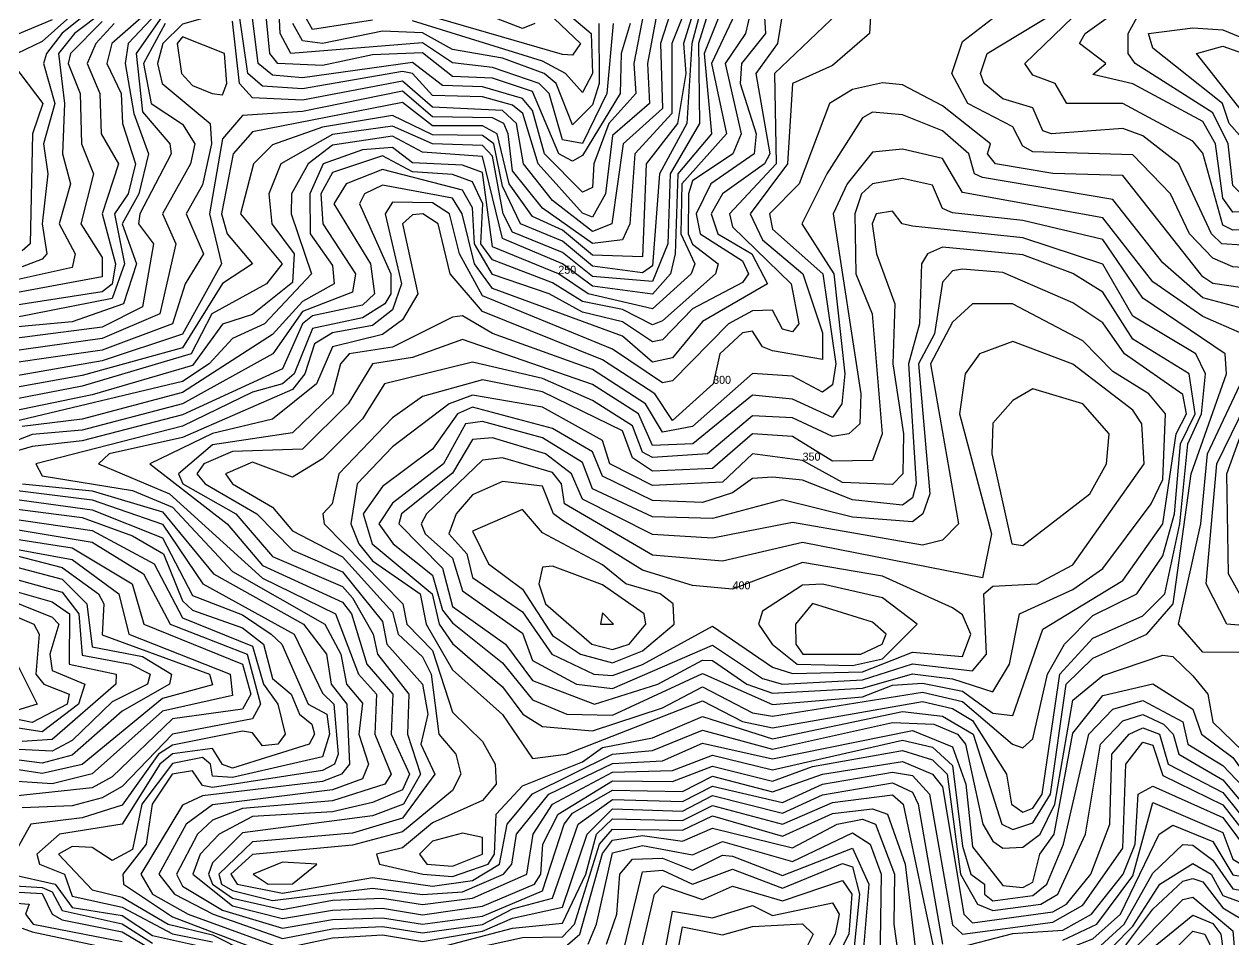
# Model space of a CAD drawing. Header units: metres. Extents: x 310028 to 360472, y 4137098 to 4159193.
# Drawn here: x 314830 to 316644, y 4149704 to 4151077 of the extents above; entities that cross this region are included whole.
import ezdxf

# ---------------------------------------------------------------- set-up
doc = ezdxf.new("R2010")
doc.units = ezdxf.units.M
for name, color, linetype in [('CONTOUR', 254, 'Continuous'), ('CONTOUR_INDEX', 33, 'Continuous'), ('CONTOUR_LABELS', 7, 'Continuous')]:
    doc.layers.add(name, color=color, linetype=linetype)

msp = doc.modelspace()

# ---------------------------------------------------------------- linework, layer by layer
at = {"layer": 'CONTOUR'}
for points, elevation in [([(314992.5, 4151147.5), (314887.5, 4151063.3), (314863.7, 4151032.5), (314859.2, 4151017.5), (314876.3, 4150957.5), (314859.1, 4150897.5), (314866, 4150852.5), (314857.2, 4150777.5), (314864.2, 4150732.5), (314857.5, 4150724.5), (314827.5, 4150713)], 110), ([(315738.9, 4151077.5), (315725.5, 4151032.5), (315723.8, 4150972.5), (315667.5, 4150879.6), (315652.5, 4150871.2), (315631.9, 4150882.5), (315592.5, 4150975.5), (315532.5, 4150995.7), (315472.5, 4150998), (315427.5, 4151033.9), (315352.5, 4151030.9), (315277.5, 4151014.7), (315210.7, 4151017.5), (315198.8, 4151032.5), (315187.5, 4151145.7)], 160), ([(316807.5, 4150801.7), (316642.5, 4150794.9), (316627.5, 4150815.6), (316616.4, 4150897.5), (316597.5, 4150930.9), (316492.5, 4150987), (316432.5, 4151001.3), (316452.1, 4151017.5), (316412.8, 4151047.5), (316421, 4151062.5), (316552.5, 4151157)], 270), ([(315937.5, 4151135.8), (315942, 4151062.5), (315906, 4151017.5), (315903.8, 4150987.5), (315928, 4150912.5), (315924.7, 4150882.5), (315860, 4150837.5), (315837.9, 4150792.5), (315843.9, 4150762.5), (315907.5, 4150721.8), (315916.6, 4150702.5), (315907.5, 4150689.3), (315832.5, 4150649.7), (315787.5, 4150603.6), (315772.5, 4150600.3), (315727.5, 4150630.5), (315667.5, 4150644.8), (315617.3, 4150672.5), (315532.5, 4150701.5), (315505.4, 4150747.5), (315502.5, 4150801.2), (315487.5, 4150827.6), (315367.5, 4150858.9), (315313.3, 4150837.5), (315294.5, 4150807.5), (315349.8, 4150717.5), (315355.4, 4150672.5), (315337.5, 4150655.6), (315262.5, 4150639.2), (315247.5, 4150627.6), (315217.5, 4150560.1), (315067.5, 4150490.8), (314917.5, 4150452), (314842.5, 4150443.4), (314804.7, 4150432.5)], 270), ([(314992.5, 4151128.5), (314905.8, 4151062.5), (314881.7, 4151032.5), (314890.7, 4150957.5), (314887.6, 4150882.5), (314899.9, 4150837.5), (314882.6, 4150777.5), (314907, 4150732.5), (314902.5, 4150711.9), (314812.5, 4150691.8)], 120), ([(315592.5, 4151137.5), (315680.7, 4151062.5), (315682.5, 4151002.5), (315667.5, 4150974.2), (315642.1, 4151002.5), (315607.5, 4151021.3), (315412.5, 4151081.7)], 130), ([(315758.8, 4151092.5), (315744.7, 4151017.5), (315747.5, 4150972.5), (315707.2, 4150927.5), (315684.4, 4150867.5), (315682.5, 4150832), (315667.5, 4150824.9), (315610.7, 4150882.5), (315592.5, 4150947.4), (315577.5, 4150965.4), (315517.5, 4150982.8), (315457.5, 4150984.5), (315412.5, 4151019.4), (315247.5, 4150996.1), (315202.5, 4151000.1), (315181, 4151017.5), (315168.4, 4151122.5)], 170), ([(315586, 4151122.5), (315664.7, 4151047.5), (315652.5, 4151030.3), (315637.5, 4151031), (315397.5, 4151100.6)], 120), ([(315833.1, 4151092.5), (315818.8, 4151047.5), (315822.5, 4151002.5), (315810.1, 4150927.5), (315763.1, 4150867.5), (315757.5, 4150727.9), (315682.5, 4150730.3), (315637.5, 4150767.8), (315592.5, 4150788.4), (315557.3, 4150837.5), (315539.6, 4150912.5), (315517.5, 4150924.4), (315442.5, 4150924.2), (315397.5, 4150959.2), (315172.5, 4150915.1), (315143.6, 4150882.5), (315126, 4150792.5), (315134.8, 4150762.5), (315172.6, 4150717.5), (315127.5, 4150688), (315067.5, 4150591.4), (314917.5, 4150550), (314692.5, 4150509.7)], 210), ([(315843.2, 4151092.5), (315831.5, 4151047.5), (315824, 4150927.5), (315782.7, 4150852.5), (315772.5, 4150714.4), (315757.5, 4150703.7), (315682.5, 4150714), (315637.5, 4150751.5), (315574.6, 4150777.5), (315547.5, 4150833.9), (315534.4, 4150897.5), (315517.5, 4150909.9), (315442.5, 4150910.9), (315382.5, 4150939.9), (315277.5, 4150922.2), (315202.5, 4150896), (315174.4, 4150867.5), (315154.6, 4150792.5), (315217.4, 4150717.5), (315193.8, 4150687.5), (315111.9, 4150642.5), (315080.7, 4150582.5), (314917.5, 4150533.9), (314692.5, 4150490.6)], 220), ([(315855.5, 4151092.5), (315841.6, 4151047.5), (315842.7, 4150927.5), (315799, 4150852.5), (315795.6, 4150747.5), (315772.5, 4150690.8), (315682.5, 4150698.6), (315637.5, 4150734.5), (315562.5, 4150765), (315548.7, 4150792.5), (315532.5, 4150878.6), (315517.5, 4150894.9), (315442.5, 4150897.2), (315382.5, 4150923.9), (315292.5, 4150911.2), (315215.2, 4150867.5), (315197.3, 4150822.5), (315201.5, 4150777.5), (315235.4, 4150732.5), (315232.5, 4150689.2), (315172.5, 4150641.2), (315127.5, 4150627), (315082.5, 4150565.1), (314932.5, 4150521.2), (314692.5, 4150471.5)], 230), ([(315874.1, 4151092.5), (315850, 4151032.5), (315861.1, 4150912.5), (315810.5, 4150852.5), (315806.5, 4150732.5), (315799.2, 4150702.5), (315772.5, 4150671.7), (315682.5, 4150684), (315637.5, 4150717.2), (315547.5, 4150755.4), (315517.5, 4150878.4), (315427.5, 4150884.7), (315382.5, 4150908.7), (315292.5, 4150895.1), (315256.1, 4150867.5), (315231, 4150822.5), (315230.7, 4150792.5), (315261.3, 4150702.5), (315190.7, 4150627.5), (315142.5, 4150605.5), (315107.9, 4150567.5), (315067.5, 4150541.1), (314692.5, 4150451.8)], 240), ([(315037.5, 4151102.1), (314986.4, 4151047.5), (314981.8, 4151017.5), (314994.9, 4150942.5), (315016.7, 4150882.5), (315002.3, 4150822.5), (314977.4, 4150777.5), (314998.8, 4150717.5), (314979.5, 4150657.5), (314902.5, 4150630.5), (314722.5, 4150614)], 160), ([(315037.5, 4151089.3), (314998.1, 4151032.5), (315007.5, 4150945.2), (315048.9, 4150897.5), (315050.8, 4150882.5), (315003.9, 4150792.5), (315001.9, 4150777.5), (315024.2, 4150747.5), (315007.5, 4150653.1), (314947.5, 4150622.7), (314722.5, 4150593.7)], 170), ([(315127.5, 4151093.7), (315067.5, 4151076.4), (315038.4, 4151047.5), (315030, 4151017.5), (315037, 4150987.5), (315109.1, 4150927.5), (315111.4, 4150897.5), (315097.5, 4150835.7), (315073.1, 4150792.5), (315099.3, 4150732.5), (315071.8, 4150687.5), (315052.7, 4150627.5), (314947.5, 4150588.2), (314737.5, 4150557.9)], 190), ([(315918.8, 4151092.5), (315911.9, 4151062.5), (315881.4, 4151017.5), (315905.3, 4150912.5), (315893.1, 4150882.5), (315832.5, 4150841.7), (315826.6, 4150822.5), (315825.9, 4150762.5), (315832.5, 4150746.7), (315870.7, 4150717.5), (315866.7, 4150702.5), (315787.5, 4150632.2), (315772.5, 4150625.9), (315727.5, 4150649), (315667.5, 4150660.7), (315622.5, 4150689.1), (315532.5, 4150723.4), (315515.1, 4150747.5), (315518, 4150807.5), (315502.5, 4150840.2), (315472.5, 4150851.4), (315412.5, 4150855.4), (315367.5, 4150879.3), (315292.5, 4150854.2), (315275.1, 4150822.5), (315278.1, 4150777.5), (315327, 4150702.5), (315322.5, 4150674.9), (315247.5, 4150645.7), (315203.2, 4150582.5), (315067.5, 4150507.6), (314917.5, 4150468.3), (314842.5, 4150461.4), (314767.8, 4150432.5)], 260), ([(315967.5, 4151093.6), (315959.7, 4151047.5), (315927.6, 4151002.5), (315948.5, 4150882.5), (315940.2, 4150867.5), (315877.3, 4150822.5), (315860.3, 4150792.5), (315870.2, 4150762.5), (315921.2, 4150732.5), (315944.9, 4150687.5), (315847.5, 4150630.9), (315802.5, 4150576.7), (315772.5, 4150570.1), (315727.5, 4150608.8), (315532.5, 4150680.6), (315505.5, 4150717.5), (315487.2, 4150792.5), (315472.5, 4150816), (315367.5, 4150835.1), (315340.8, 4150822.5), (315333, 4150807.5), (315380, 4150702.5), (315380.3, 4150672.5), (315370.9, 4150657.5), (315337.5, 4150636.4), (315262.5, 4150620.7), (315235, 4150552.5), (315217.5, 4150537.3), (315172.5, 4150525.1), (315067.5, 4150474), (314847.7, 4150417.5), (314857.5, 4150399.7), (314992.5, 4150377.6), (315052.5, 4150352.7), (315142.5, 4150256.3), (315280.9, 4150177.5), (315305, 4150132.5), (315313.5, 4150087.5), (315337.5, 4150058.7), (315332.2, 4150012.5), (315346.6, 4149967.5), (315337.5, 4149945.5), (315292.5, 4149928.7), (315112.5, 4149906.4), (315073.2, 4149877.5), (315032.3, 4149802.5), (315055.9, 4149772.5), (315113.9, 4149742.5), (315217.5, 4149706.3), (315292.5, 4149720.6), (315367.5, 4149724), (315427.5, 4149714.8), (315517.5, 4149727.1), (315562.5, 4149750.6), (315622.5, 4149766.6), (315661.2, 4149877.5), (315712.5, 4149914.6), (315817.5, 4149911.3), (315862.5, 4149934.6), (315967.5, 4149909.7), (316027.5, 4149937.3), (316132.5, 4149955.5), (316162.5, 4149950.3), (316188, 4149922.5), (316222.5, 4149726.6), (316237.5, 4149712.8), (316372.5, 4149730.4), (316417.5, 4149755.9), (316477.5, 4149841.3), (316482.1, 4149967.5), (316507.5, 4150000.5), (316522.5, 4149996), (316537.5, 4149950.5), (316627.5, 4149906.4), (316672.5, 4149849)], 280), ([(316049.6, 4151092.5), (315955.6, 4151002.5), (315958, 4150867.5), (315887.7, 4150792.5), (315892.5, 4150773.1), (315980.3, 4150687.5), (315991.9, 4150627.5), (315982.5, 4150615.3), (315967.5, 4150619.4), (315952.5, 4150648.1), (315922.5, 4150647.1), (315886.3, 4150627.5), (315802.5, 4150542.2), (315787.5, 4150539.2), (315712.5, 4150589.6), (315517.5, 4150669.6), (315483, 4150732.5), (315468.2, 4150792.5), (315442.5, 4150808.8), (315382.5, 4150809.8), (315371.6, 4150792.5), (315396, 4150687.5), (315382.5, 4150648.3), (315352.5, 4150625.2), (315292.5, 4150613.9), (315265.4, 4150597.5), (315250.9, 4150552.5), (315232.5, 4150529), (315067.5, 4150457), (314957.7, 4150432.5), (314942, 4150417.5), (315048.3, 4150372.5), (315187.5, 4150246.1), (315297.1, 4150192.5), (315331.7, 4150102.5), (315358.4, 4150072.5), (315356.3, 4150012.5), (315380.7, 4149952.5), (315370.9, 4149937.5), (315292.5, 4149912.6), (315157.5, 4149900.7), (315112.5, 4149883.5), (315090.4, 4149862.5), (315058.5, 4149802.5), (315067.5, 4149784.6), (315127.5, 4149748.8), (315217.5, 4149721.4), (315292.5, 4149734.4), (315367.5, 4149737.1), (315427.5, 4149727.8), (315517.5, 4149739.4), (315607.5, 4149777.5), (315640, 4149877.5), (315652.5, 4149894), (315712.5, 4149928.6), (315817.5, 4149926.6), (315862.5, 4149949.2), (315952.5, 4149925.8), (316027.5, 4149952.2), (316147.5, 4149971.4), (316192.5, 4149952.5), (316207.5, 4149933.3), (316239.4, 4149742.5), (316252.5, 4149729.8), (316372.5, 4149746.3), (316393.3, 4149757.5), (316429.9, 4149802.5), (316458.3, 4149877.5), (316461.1, 4149982.5), (316487.2, 4150012.5), (316507.5, 4150021.8), (316532.4, 4150012.5), (316545.6, 4149967.5), (316627.5, 4149924.8), (316672.5, 4149869)], 290), ([(315799, 4151092.5), (315784.3, 4151047.5), (315787.5, 4150950.2), (315728.5, 4150897.5), (315711.5, 4150777.5), (315682.5, 4150766.1), (315622.5, 4150812.2), (315578.8, 4150867.5), (315568.3, 4150927.5), (315547.5, 4150947.1), (315442.5, 4150952.1), (315397.5, 4150991.2), (315247.5, 4150962.8), (315172.5, 4150966.1), (315153.4, 4150987.5), (315142.5, 4151081)], 190), ([(315779.1, 4151092.5), (315764.8, 4151017.5), (315767.8, 4150957.5), (315712.5, 4150909.7), (315701.8, 4150822.5), (315682.5, 4150787.5), (315667.5, 4150793.3), (315601, 4150867.5), (315578, 4150942.5), (315562.5, 4150955.4), (315517.5, 4150967.8), (315442.5, 4150969.5), (315412.6, 4151002.5), (315397.5, 4151005.8), (315247.5, 4150979.5), (315187.5, 4150983.8), (315165.8, 4151002.5), (315152.7, 4151092.5)], 180), ([(315352.5, 4151082.7), (315262.5, 4151068.7), (315248.9, 4151092.5)], 130), ([(315595.9, 4151077.5), (315577.5, 4151070.2), (315518.9, 4151092.5)], 110), ([(316717.5, 4150741.5), (316625.9, 4150747.5), (316610.5, 4150762.5), (316561.4, 4150867.5), (316507.5, 4150909.3), (316477.5, 4150920.2), (316370.5, 4150912.5), (316357.5, 4150916.9), (316342.5, 4150951), (316297.5, 4150964.9), (316269.7, 4150987.5), (316264.2, 4151002.5), (316274.4, 4151032.5), (316372.5, 4151092.2)], 290), ([(316747.5, 4150768.5), (316642.5, 4150767.9), (316627.5, 4150775.2), (316597.5, 4150883.3), (316582.5, 4150901.4), (316477.5, 4150957.9), (316393.9, 4150957.5), (316376, 4150987.5), (316342.5, 4151000), (316330.6, 4151017.5), (316402.5, 4151086.9)], 280), ([(316655.2, 4150822.5), (316642.5, 4150835), (316635.4, 4150897.5), (316612.5, 4150943.6), (316496.2, 4151017.5), (316485.8, 4151032.5), (316485.6, 4151062.5), (316502.3, 4151092.5)], 260), ([(315041.9, 4151077.5), (315009.2, 4151017.5), (315020.8, 4150957.5), (315067.5, 4150926.7), (315086.4, 4150897.5), (315079.5, 4150867.5), (315037.6, 4150792.5), (315057.8, 4150747.5), (315033.9, 4150642.5), (314947.5, 4150605.7), (314722.5, 4150573.8)], 180), ([(314872.5, 4151083.2), (314782.5, 4151045.9)], 90), ([(314947.5, 4151080.4), (314899.7, 4151032.5), (314896.3, 4151017.5), (314914.4, 4150972.5), (314916.2, 4150897.5), (314934.1, 4150852.5), (314915.3, 4150777.5), (314947.5, 4150726.7), (314947.5, 4150697.7), (314812.5, 4150672.8)], 130), ([(314965.4, 4151077.5), (314937.6, 4151047.5), (314924.7, 4151017.5), (314943.9, 4150972.5), (314945.6, 4150912.5), (314971.7, 4150867.5), (314947.4, 4150792.5), (314967.4, 4150717.5), (314962.5, 4150686.7), (314947.5, 4150675.5), (314812.5, 4150654.3)], 140), ([(315691.8, 4151077.5), (315692.4, 4150987.5), (315682.5, 4150955.9), (315652.5, 4150925.7), (315628.2, 4150987.5), (315609.9, 4151002.5), (315547.5, 4151025.8), (315472.5, 4151038.7), (315427.5, 4151063.8), (315367.5, 4151066), (315277.5, 4151047.7), (315247.5, 4151051.5), (315233.2, 4151077.5)], 140), ([(316683.3, 4150912.5), (316588.1, 4151032.5), (316627.5, 4151043.9), (316672.5, 4151027.9)], 240), ([(316718.7, 4150672.5), (316612.5, 4150687.9), (316597.5, 4150697.9), (316477.5, 4150849.7), (316372.5, 4150852.8), (316286.8, 4150867.5), (316274.8, 4150882.5), (316279.2, 4150897.5), (316207.5, 4150954.2), (316147.5, 4150985.8), (316117.5, 4150988.9), (316072.5, 4150978.7), (316037.8, 4150957.5), (315992.3, 4150837.5), (315947.7, 4150792.5), (315952.5, 4150769.4), (316027.8, 4150702.5), (316047.1, 4150567.5), (316042.5, 4150535.9), (316027.5, 4150525.2), (315982.5, 4150548.9), (315922.5, 4150552.8), (315832.5, 4150473.5), (315787.5, 4150465.2), (315761.8, 4150507.5), (315682.5, 4150559.2), (315532.5, 4150612.9), (315487.5, 4150639.2), (315472.5, 4150637.5), (315382.5, 4150592.5), (315317.8, 4150582.5), (315304.7, 4150567.5), (315292.5, 4150522), (315232.5, 4150464.3), (315112.5, 4150446.2), (315061.5, 4150402.5), (315068.4, 4150387.5), (315147.5, 4150342.5), (315202.5, 4150278.8), (315307.5, 4150233.6), (315322.5, 4150216.6), (315353.8, 4150162.5), (315360.3, 4150132.5), (315407.1, 4150072.5), (315405, 4150012.5), (315424.4, 4149952.5), (315398.9, 4149907.5), (315352.5, 4149889.9), (315157.5, 4149864.5), (315112.5, 4149819.4), (315106.5, 4149802.5), (315112.9, 4149787.5), (315142.5, 4149766.5), (315217.5, 4149749.4), (315292.5, 4149763.3), (315367.5, 4149766.7), (315427.5, 4149756.9), (315502.5, 4149766.3), (315583.9, 4149802.5), (315593.3, 4149862.5), (315622.5, 4149907.5), (315712.5, 4149955.6), (315802.5, 4149957.8), (315862.5, 4149980.8), (315952.5, 4149958.7), (316147.5, 4150003.3), (316192.5, 4149993), (316222.5, 4149965.3), (316237.5, 4149844.4), (316250, 4149802.5), (316270.4, 4149787.5), (316270.2, 4149772.5), (316282.5, 4149762.4), (316342.5, 4149770.7), (316363.6, 4149787.5), (316388.5, 4149847.5), (316426.7, 4150012.5), (316462.5, 4150049.9), (316507.5, 4150062.7), (316567.5, 4150030.7), (316575.3, 4149997.5), (316627.5, 4149965.4), (316687.5, 4149902.4)], 310), ([(316687.5, 4150642.5), (316597.5, 4150666.2), (316537.5, 4150718.8), (316462.5, 4150813.9), (316267.5, 4150846.9), (316255.5, 4150852.5), (316247, 4150882.5), (316207.5, 4150916.6), (316147.5, 4150940.7), (316102.5, 4150944.9), (316087.5, 4150936.1), (316033.9, 4150852.5), (315996.2, 4150777.5), (316044.3, 4150702.5), (316060.6, 4150552.5), (316056.5, 4150507.5), (316042.5, 4150487.1), (315982.5, 4150514.7), (315922.5, 4150520.6), (315832.8, 4150447.5), (315772.5, 4150445), (315751.7, 4150492.5), (315682.5, 4150536.5), (315487.5, 4150603.9), (315412.5, 4150576.8), (315352.5, 4150567.5), (315316.3, 4150507.5), (315247.5, 4150439.7), (315142.5, 4150436.2), (315099.9, 4150417.5), (315089.4, 4150402.5), (315101.8, 4150387.5), (315179.2, 4150342.5), (315232.5, 4150288.4), (315307.5, 4150255.9), (315367.5, 4150181.5), (315374.1, 4150147.5), (315427.5, 4150087.5), (315435.7, 4150042.5), (315425.3, 4149997.5), (315446.2, 4149952.5), (315397.5, 4149886.4), (315322.5, 4149863.8), (315172.5, 4149850.9), (315122.3, 4149802.5), (315126.1, 4149787.5), (315142.5, 4149778), (315202.5, 4149762.9), (315352.5, 4149781.3), (315427.5, 4149771.9), (315487.5, 4149776.1), (315549, 4149802.5), (315561.5, 4149817.5), (315568.5, 4149862.5), (315616.9, 4149922.5), (315712.5, 4149968.5), (315787.5, 4149972.3), (315847.5, 4149999.1), (315952.5, 4149975.2), (316162.5, 4150017.8), (316222.5, 4149993.4), (316242.3, 4149937.5), (316252.5, 4149843.4), (316297.5, 4149785.6), (316327.5, 4149782.6), (316342.5, 4149790.3), (316353.3, 4149832.5), (316374.8, 4149862.5), (316402.5, 4150014), (316447.5, 4150070.4), (316522.5, 4150087.9), (316582.5, 4150050), (316595.6, 4150012.5), (316642.5, 4149977.6), (316672.5, 4149935.7)], 320), ([(316657, 4150612.5), (316597.5, 4150638.6), (316522.5, 4150690.6), (316447.5, 4150786.3), (316237.5, 4150824.3), (316207.5, 4150875.3), (316147.5, 4150889.2), (316102.5, 4150885), (316064.3, 4150837.5), (316043.1, 4150792.5), (316085, 4150522.5), (316083.5, 4150477.5), (316066.7, 4150462.5), (316042.5, 4150458.6), (315982.5, 4150486.3), (315922.5, 4150489.7), (315855, 4150432.5), (315772.5, 4150427.1), (315757.5, 4150435), (315742.5, 4150474.7), (315682.5, 4150512.5), (315607.5, 4150545.3), (315502.5, 4150569.8), (315370.6, 4150537.5), (315337.5, 4150485), (315277.5, 4150425), (315232.5, 4150397.5), (315172.5, 4150420.2), (315132.3, 4150402.5), (315142.7, 4150387.5), (315202.5, 4150352.8), (315232.5, 4150317), (315307.5, 4150278.3), (315382.5, 4150195), (315391.2, 4150162.5), (315427.5, 4150128.2), (315440.6, 4150102.5), (315452, 4150012.5), (315477.7, 4149982.5), (315485.3, 4149952.5), (315472.5, 4149927.7), (315397.5, 4149866.1), (315322.5, 4149845.9), (315172.5, 4149832), (315140.1, 4149802.5), (315149.9, 4149787.5), (315217.5, 4149774.2), (315352.5, 4149797.7), (315442.5, 4149784.6), (315502.5, 4149793.1), (315543, 4149817.5), (315554.4, 4149877.5), (315592.5, 4149922.7), (315712.5, 4149982.6), (315772.5, 4149987.9), (315847.5, 4150018.4), (315952.5, 4149990.1), (316132.5, 4150029.7), (316194.1, 4150027.5), (316229.8, 4150012.5), (316242, 4149997.5), (316267.8, 4149877.5), (316282.5, 4149852.1), (316297.5, 4149841.7), (316327.5, 4149842.9), (316353.6, 4149862.5), (316375.8, 4149907.5), (316402.5, 4150063.2), (316447.5, 4150100.3), (316537.5, 4150130.7), (316552.5, 4150129), (316582.5, 4150099.9), (316604.9, 4150072.5), (316612.5, 4150030.5), (316672.5, 4149972.4)], 330), ([(315427.9, 4149802.5), (315472.5, 4149798.8), (315526, 4149817.5), (315535.6, 4149832.5), (315538.1, 4149892.5), (315577.5, 4149934.8), (315667.5, 4149970.9), (315697.5, 4149992.3), (315772.5, 4150006.8), (315847.5, 4150039.1), (315952.5, 4150005.2), (316147.5, 4150046.4), (316207.5, 4150039.6), (316253.1, 4150012.5), (316296.2, 4149877.5), (316312.5, 4149869.3), (316342.5, 4149879.5), (316369.3, 4149922.5), (316392.8, 4150087.5), (316432.5, 4150126.4), (316513.7, 4150162.5), (316553.2, 4150207.5), (316579.9, 4150402.5), (316633.3, 4150552.5), (316631, 4150582.5), (316507.5, 4150665.8), (316447.5, 4150753.8), (316327.5, 4150782.1), (316222.5, 4150793.7), (316207.5, 4150800.5), (316192.5, 4150835.2), (316147.5, 4150845.4), (316102.5, 4150837.5), (316085.7, 4150822.5), (316075.9, 4150792.5), (316077.1, 4150702.5), (316101.6, 4150642.5), (316117, 4150462.5), (316102.5, 4150422.5), (316042.5, 4150421.7), (315982.5, 4150458.7), (315922.5, 4150462.7), (315862.5, 4150410.4), (315772.5, 4150406.7), (315742.5, 4150426.4), (315727.5, 4150466.9), (315607.5, 4150525.4), (315517.5, 4150543.4), (315427.5, 4150518.3), (315382.5, 4150486.3), (315302, 4150402.5), (315292, 4150357.5), (315278.2, 4150342.5), (315279.9, 4150327.5), (315397.9, 4150207.5), (315404.1, 4150177.5), (315442.5, 4150137.7), (315472.5, 4150045.5), (315517.5, 4150001.4), (315536.3, 4149967.5), (315537.8, 4149937.5), (315517.5, 4149912.8), (315442.5, 4149879.3), (315397.5, 4149842), (315358.8, 4149832.5), (315363.2, 4149817.5), (315427.9, 4149802.5)], 340), ([(316312.3, 4149997.5), (316327.5, 4149992), (316342.5, 4150005.4), (316364.5, 4150102.5), (316390.1, 4150147.5), (316432.5, 4150190.3), (316498.5, 4150222.5), (316537.5, 4150279.9), (316555.3, 4150342.5), (316564.1, 4150447.5), (316586.3, 4150492.5), (316577.1, 4150552.5), (316492.5, 4150604.5), (316447.5, 4150675), (316402.5, 4150703), (316327.5, 4150730.7), (316207.5, 4150742.3), (316184.8, 4150732.5), (316175.8, 4150717.5), (316172.8, 4150627.5), (316156.5, 4150567.5), (316167.6, 4150387.5), (316162.5, 4150366.8), (316147.5, 4150355.5), (316072.5, 4150363.6), (315997.5, 4150392.9), (315952.5, 4150397.6), (315922.5, 4150395.5), (315892.5, 4150374.2), (315847.5, 4150359.5), (315772.5, 4150362.7), (315697.5, 4150399.2), (315682.5, 4150435.8), (315622.5, 4150470.8), (315502.5, 4150502.4), (315480.1, 4150492.5), (315442.5, 4150439.5), (315367.5, 4150383.7), (315338.8, 4150342.5), (315352.1, 4150297.5), (315442, 4150222.5), (315452.6, 4150177.5), (315472.5, 4150148.2), (315547.5, 4150083.2), (315578.1, 4150042.5), (315607.5, 4150023.8), (315682.5, 4150017.4), (315787.5, 4150051.7), (315847.5, 4150083.1), (315922.5, 4150044.2), (315952.5, 4150039.3), (316177.5, 4150075.2), (316237.5, 4150061.4), (316312.3, 4149997.5)], 360), ([(315643.8, 4150042.5), (315712.5, 4150040.7), (315847.5, 4150103.1), (315952.5, 4150056.9), (316087.5, 4150068.3), (316132.5, 4150085.8), (316177.5, 4150088.7), (316237.5, 4150076.7), (316282.5, 4150043.8), (316312.5, 4150040.5), (316357.5, 4150169.8), (316477.5, 4150242.8), (316537.5, 4150327.9), (316557.5, 4150462.5), (316573.2, 4150492.5), (316567.5, 4150521.4), (316480.2, 4150582.5), (316447.5, 4150628.8), (316402.5, 4150658.9), (316297.5, 4150704.6), (316237.5, 4150709.2), (316222.5, 4150706.8), (316207.5, 4150689.7), (316195.5, 4150612.5), (316171.4, 4150567.5), (316188.3, 4150372.5), (316177.7, 4150342.5), (316162.5, 4150330.7), (316072.5, 4150337.9), (315967.5, 4150363.8), (315862.5, 4150335.8), (315772.5, 4150338.2), (315682.5, 4150380.1), (315667.5, 4150419.4), (315607.5, 4150456.4), (315517.5, 4150481.2), (315492.2, 4150477.5), (315459.1, 4150417.5), (315382.5, 4150358.7), (315362.2, 4150327.5), (315383.5, 4150297.5), (315442.5, 4150250.5), (315457.5, 4150198.1), (315472.5, 4150179.2), (315547.5, 4150119.1), (315592.5, 4150063.7), (315643.8, 4150042.5)], 370), ([(315685.3, 4150057.5), (315780.3, 4150087.5), (315847.5, 4150123.2), (315862.5, 4150122.9), (315913.7, 4150087.5), (315952.5, 4150073.7), (316087.5, 4150081.3), (316162.5, 4150102.8), (316222.5, 4150095.5), (316282.5, 4150075.9), (316307.8, 4150117.5), (316322.8, 4150192.5), (316402.5, 4150229.1), (316447.5, 4150260.6), (316520.4, 4150357.5), (316537.5, 4150394.3), (316541.5, 4150492.5), (316516.8, 4150522.5), (316462.5, 4150556.2), (316417.5, 4150602.2), (316312.2, 4150657.5), (316252.5, 4150657.3), (316222.5, 4150630.2), (316189.5, 4150567.5), (316231.2, 4150327.5), (316207.5, 4150303.1), (316177.5, 4150295.9), (315982.5, 4150329.9), (315862.5, 4150306.1), (315772.5, 4150311.6), (315667.5, 4150364.7), (315650.9, 4150402.5), (315611.9, 4150432.5), (315532.5, 4150456.4), (315502.5, 4150454.1), (315472.5, 4150403.7), (315395.9, 4150342.5), (315391.9, 4150327.5), (315457.5, 4150261.2), (315472.5, 4150203.5), (315551.9, 4150147.5), (315592.5, 4150092.9), (315685.3, 4150057.5)], 380), ([(315658.3, 4150087.5), (315712.5, 4150080.8), (315862.5, 4150145.6), (315937.5, 4150095.9), (315967.5, 4150087.4), (316087.5, 4150093.8), (316162.5, 4150117.7), (316252.5, 4150107.5), (316273.4, 4150132.5), (316269.1, 4150222.5), (316282.5, 4150234.1), (316349.4, 4150237.5), (316402.5, 4150266.2), (316509.6, 4150417.5), (316506.2, 4150477.5), (316492.5, 4150498.1), (316402.5, 4150567.1), (316312.5, 4150600.8), (316262.9, 4150582.5), (316241.3, 4150552.5), (316232.7, 4150492.5), (316280.8, 4150312.5), (316267.5, 4150246.7), (315997.5, 4150299.5), (315877.5, 4150271.8), (315772.5, 4150280.9), (315640.4, 4150357.5), (315636, 4150387.5), (315622.5, 4150404.5), (315547.5, 4150426.5), (315517.5, 4150423), (315433.6, 4150342.5), (315425.6, 4150327.5), (315431.4, 4150312.5), (315472.5, 4150276.4), (315487.5, 4150227.2), (315577.5, 4150164), (315592.5, 4150122.8), (315658.3, 4150087.5)], 390), ([(316687.5, 4150134.6), (316597.5, 4150135.4), (316561.2, 4150177.5), (316594.4, 4150327.5), (316604.5, 4150432.5), (316661.3, 4150552.5)], 330), ([(316717.5, 4150170.2), (316633.7, 4150177.5), (316602.5, 4150237.5), (316618.5, 4150417.5), (316684.8, 4150552.5)], 320), ([(316657.5, 4150214.2), (316636.3, 4150252.5), (316633.5, 4150402.5), (316657.5, 4150469.1)], 310), ([(314827.9, 4150387.5), (314932.5, 4150377.1), (315037.5, 4150345.8), (315114.2, 4150252.5), (315249, 4150177.5), (315283.7, 4150132.5), (315290.7, 4150087.5), (315314, 4150057.5), (315318.1, 4149967.5), (315305.9, 4149952.5), (315277.5, 4149941.6), (315097.5, 4149919.7), (315067.5, 4149905.8), (315005.4, 4149802.5), (315022.5, 4149772.6), (315076.4, 4149742.5), (315217.5, 4149691.3), (315292.5, 4149707.1), (315367.5, 4149711.8), (315427.5, 4149701.7), (315517.5, 4149716.9), (315562.5, 4149736.7), (315637.5, 4149752.9), (315674.3, 4149862.5), (315712.5, 4149900.2), (315817.5, 4149897), (315862.5, 4149920.4), (315967.5, 4149893.8), (316027.5, 4149921.4), (316132.5, 4149939.2), (316162.5, 4149925.6), (316170.9, 4149907.5), (316207.3, 4149697.5)], 270), ([(314812.5, 4150378.4), (314932.5, 4150363.6), (315037.5, 4150327.2), (315098.3, 4150237.5), (315235.1, 4150162.5), (315277.5, 4150073.8), (315294.4, 4150057.5), (315301.2, 4149982.5), (315295.7, 4149967.5), (315277.5, 4149957.9), (315112.5, 4149932.3), (315097.5, 4149935.6), (315082.5, 4149957.4), (315052.2, 4149952.5), (315022.1, 4149907.5), (315013.3, 4149847.5), (314978.1, 4149802.5), (314979.3, 4149787.5), (315052.5, 4149738.8), (315217.5, 4149675.8)], 260), ([(314812.5, 4150350.7), (314917.5, 4150337.2), (314992.5, 4150309.8), (315039.1, 4150282.5), (315067.5, 4150212), (315082.5, 4150198), (315157.5, 4150172), (315189.3, 4150147.5), (315202.5, 4150095.7), (315230.9, 4150072.5), (315243.1, 4150042.5), (315261.4, 4150027.5), (315265.7, 4150012.5), (315257.4, 4149997.5), (315142.5, 4149961.3), (315127.5, 4149966.8), (315112.5, 4149991.1), (315052.5, 4149982.8), (315033.6, 4149967.5), (314977.5, 4149877.7), (314883.3, 4149862.5), (314849.3, 4149832.5), (314853.2, 4149817.5), (314891, 4149802.5), (314902.5, 4149769.6), (314977.5, 4149753), (315052.5, 4149712.9), (315112.5, 4149701.2)], 240), ([(315664.3, 4150132.5), (315712.5, 4150119.2), (315757.5, 4150137.2), (315805.1, 4150177.5), (315803.4, 4150207.5), (315783.7, 4150222.5), (315732.7, 4150237.5), (315697.5, 4150266.4), (315607.5, 4150314.1), (315577.5, 4150349.3), (315502.5, 4150316.6), (315526.6, 4150267.5), (315577.5, 4150229.7), (315622.5, 4150160.4), (315664.3, 4150132.5)], 410), ([(314812.5, 4150335.3), (314932.5, 4150317.8), (315025.1, 4150267.5), (315067.5, 4150186.7), (315172.5, 4150144.4), (315189.1, 4150087.5), (315210.7, 4150057.5), (315221.6, 4150012.5), (315210.8, 4149997.5), (315187.5, 4149994.7), (315172.5, 4150014.2), (315157.5, 4150016.9), (315052.5, 4149995.9), (315031.6, 4149982.5), (314977.5, 4149906.1), (314917.5, 4149886.8), (314840.5, 4149877.5), (314806.9, 4149817.5)], 230), ([(314707.5, 4150308.6), (314887.5, 4150262.2), (314942, 4150222.5), (314950, 4150207.5), (314947.5, 4150161.4), (315108, 4150102.5), (315112.5, 4150086.2), (315037.5, 4150065.8), (314917.5, 4149966.8), (314857.5, 4149953.4), (314782.5, 4149965.1)], 190), ([(314812.5, 4150320.4), (314932.5, 4150300.1), (315009.1, 4150252.5), (315049, 4150177.5), (315164.6, 4150132.5), (315184.8, 4150057.5), (315172.5, 4150035.3), (315052.5, 4150012.3), (314977.5, 4149934), (314947.5, 4149917), (314902.5, 4149904.9), (314827.5, 4149901.8)], 220), ([(314707.5, 4150292.1), (314887.5, 4150244.5), (314924.1, 4150207.5), (314932.5, 4150143.2), (315007.5, 4150128.9), (315051.2, 4150102.5), (315048.3, 4150087.5), (314977.5, 4150046.7), (314902.5, 4149981.1), (314857.5, 4149968.7), (314767.5, 4149980.4)], 180), ([(314812.5, 4150305.7), (314902.5, 4150291.5), (314992, 4150237.5), (315009.7, 4150177.5), (315157.5, 4150117.2), (315170.3, 4150072.5), (315157.5, 4150049.8), (315052.5, 4150035.2), (314962.5, 4149948.5), (314932.5, 4149932.1), (314797.5, 4149917.4)], 210), ([(314707.5, 4150275.4), (314887.5, 4150225.3), (314912.1, 4150192.5), (314917.5, 4150130.6), (314989.6, 4150117.5), (315019.1, 4150102.5), (315015.2, 4150087.5), (314962.5, 4150060.7), (314902.5, 4150003.1), (314872.5, 4149987), (314752.5, 4149992.9)], 170), ([(314707.5, 4150257.7), (314872.5, 4150210.6), (314898.1, 4150192.5), (314898, 4150117.5), (314968.4, 4150102.5), (314967.7, 4150087.5), (314872.5, 4150004.5), (314827.5, 4150001.3)], 160), ([(315681.6, 4150147.5), (315712.5, 4150139.3), (315737.6, 4150147.5), (315762.5, 4150177.5), (315759.7, 4150192.5), (315697.5, 4150236.1), (315622.5, 4150264.4), (315607.5, 4150262.5), (315602.2, 4150237.5), (315612, 4150207.5), (315681.6, 4150147.5)], 420), ([(315989.6, 4150117.5), (316072.5, 4150115.4), (316117.5, 4150125.2), (316169.4, 4150177.5), (316117.5, 4150216.5), (316027.5, 4150237.3), (315997.5, 4150235.5), (315937.5, 4150196.8), (315931.3, 4150177.5), (315951.8, 4150147.5), (315989.6, 4150117.5)], 410), ([(314767.5, 4150210.1), (314844.7, 4150177.5), (314852.7, 4150162.5), (314847.9, 4150102.5), (314859.7, 4150087.5), (314897.8, 4150072.5), (314894.7, 4150057.5), (314842.5, 4150029.9), (314752.5, 4150048.5)], 140), ([(315998.1, 4150132.5), (316084.7, 4150132.5), (316116.9, 4150147.5), (316123, 4150162.5), (316102.5, 4150180.5), (316012.5, 4150208), (315986.9, 4150177.5), (315987.5, 4150147.5), (315998.1, 4150132.5)], 420), ([(315694.7, 4150177.5), (315714.1, 4150177.5), (315697.5, 4150194.4), (315694.7, 4150177.5)], 430), ([(314819.8, 4150117.5), (314850, 4150057.5), (314812.5, 4150046)], 130), ([(316222.5, 4149690.3), (316312.5, 4149713.5), (316387.5, 4149718.7), (316430.7, 4149742.5), (316478.3, 4149802.5), (316496.1, 4149847.5), (316500.8, 4149922.5), (316522.5, 4149934.3), (316627.5, 4149887.4), (316668.8, 4149832.5)], 270), ([(315442.5, 4149689.9), (315562.5, 4149721.5), (315637.5, 4149729.2), (315672.5, 4149802.5), (315688.4, 4149862.5), (315712.5, 4149885.3), (315817.5, 4149882.9), (315862.5, 4149905.6), (315967.5, 4149877.3), (316042.5, 4149909.8), (316132.5, 4149921.6), (316148.1, 4149907.5), (316195.9, 4149682.5)], 260), ([(316387.5, 4149703.6), (316438.7, 4149727.5), (316492.5, 4149800), (316522.5, 4149910), (316627.5, 4149865.1), (316642.5, 4149825.1), (316654.9, 4149817.5)], 260), ([(315637.5, 4149690), (315663.5, 4149712.5), (315697.5, 4149833.6), (315712.5, 4149853.4), (315757.5, 4149860.6), (315817.5, 4149852.2), (315862.5, 4149871.4), (315982.5, 4149841.9), (316049.3, 4149877.5), (316087.5, 4149885), (316106.9, 4149877.5), (316135.5, 4149802.5), (316134.1, 4149727.5), (316144.8, 4149652.5)], 240), ([(315676.2, 4149697.5), (315688.3, 4149727.5), (315712.5, 4149834.4), (315757.5, 4149845.5), (315832.5, 4149831.7), (315877.5, 4149851.3), (315982.5, 4149821.6), (316072.5, 4149864.7), (316098.7, 4149847.5), (316115.1, 4149802.5), (316113.3, 4149667.5)], 230), ([(315703.5, 4149697.5), (315719, 4149742.5), (315723.4, 4149802.5), (315742.5, 4149824.9), (315787.5, 4149826.5), (315832.5, 4149808.7), (315877.5, 4149830.9), (315892.5, 4149829.7), (315967.5, 4149800.6), (316072.5, 4149841.3), (316096.9, 4149787.5), (316086.8, 4149667.5)], 220), ([(316432.5, 4149684.7), (316479.5, 4149727.5), (316522.5, 4149804.1), (316567.5, 4149847.2), (316582.5, 4149845.9), (316612.5, 4149823.4), (316642.5, 4149780.3), (316717.5, 4149767.2)], 240), ([(315196.4, 4149787.5), (315232.5, 4149787.9), (315269.1, 4149817.5), (315217.5, 4149820.4), (315173.9, 4149802.5), (315196.4, 4149787.5)], 340), ([(315727.5, 4149681.1), (315757.5, 4149805.9), (315787.5, 4149808.3), (315832.5, 4149787.5), (315892.5, 4149809.9), (315967.5, 4149781.6), (316057.5, 4149818.3), (316072.5, 4149813.3), (316082.8, 4149772.5), (316072.5, 4149668.8)], 210), ([(316432.5, 4149663.4), (316492.5, 4149724.8), (316533.3, 4149787.5), (316582.5, 4149818.5), (316609.9, 4149802.5), (316627.5, 4149770.6), (316687.5, 4149748.4)], 230), ([(314810.2, 4149802.5), (314876.9, 4149787.5), (314902.5, 4149752.7), (314977.5, 4149740.5), (315022.5, 4149710.5), (315112.5, 4149690.6)], 230), ([(314775.1, 4149787.5), (314857.5, 4149782.6), (314872.5, 4149776), (314887.5, 4149748.1), (314977.5, 4149728.3), (315022.5, 4149699)], 220), ([(316447.5, 4149650), (316522.5, 4149749.9), (316567.5, 4149791.9), (316582.5, 4149795.9), (316597.5, 4149791.1), (316627.5, 4149752.2), (316668.4, 4149727.5)], 220), ([(314752.5, 4149779.4), (314857.5, 4149773.6), (314872.2, 4149742.5), (314887.5, 4149733.9), (314977.5, 4149716.3), (315022.5, 4149689.2)], 210), ([(316477.5, 4149673.2), (316567.5, 4149764.4), (316582.5, 4149768.2), (316642.5, 4149717.7), (316648.3, 4149652.5)], 210), ([(315785, 4149652.5), (315802.5, 4149746.9), (315862.5, 4149737.2), (315922.5, 4149755.5), (315952.5, 4149740.8), (316042.5, 4149759.3), (316052.3, 4149742.5), (316046.2, 4149712.5), (315989.3, 4149607.5)], 190), ([(315802.5, 4149644.8), (315817.5, 4149723.5), (315877.5, 4149711.7), (315922.5, 4149724.1), (315997.5, 4149727.9), (316013.6, 4149712.5), (315968.2, 4149622.5)], 180), ([(314827.5, 4149721.8), (314842.5, 4149715.9), (314962.5, 4149690.8)], 190), ([(316537.5, 4149672), (316582.5, 4149717), (316600.7, 4149712.5), (316615.1, 4149682.5)], 190)]:
    msp.add_lwpolyline(points, dxfattribs=dict(at, elevation=elevation))
at = {"layer": 'CONTOUR_INDEX'}
for points, elevation in [([(316104.6, 4151182.5), (316097.6, 4151062.5), (316042.5, 4151014.7), (315982.2, 4150987.5), (315974.9, 4150867.5), (315918.8, 4150792.5), (315937.5, 4150753.5), (315998, 4150702.5), (316027.5, 4150614), (316027.5, 4150574), (315952.5, 4150587), (315937.5, 4150593.1), (315922.5, 4150616.6), (315907.5, 4150614.2), (315873.5, 4150582.5), (315863.4, 4150537.5), (315802.5, 4150482.4), (315776.1, 4150522.5), (315697.5, 4150573.7), (315517.5, 4150645.7), (315469.3, 4150702.5), (315451, 4150777.5), (315428.2, 4150792.5), (315412.5, 4150790.9), (315397.5, 4150777.5), (315420.5, 4150672.5), (315397.5, 4150633.5), (315367.5, 4150611.5), (315292.5, 4150593.2), (315268.6, 4150537.5), (315202.5, 4150484.4), (315112.5, 4150463.1), (315018.9, 4150417.5), (315134.7, 4150327.5), (315187.5, 4150265.1), (315307.5, 4150210.3), (315321.1, 4150192.5), (315344.2, 4150117.5), (315382.9, 4150072.5), (315380.4, 4150012.5), (315408.3, 4149952.5), (315397.5, 4149929), (315352.5, 4149909.7), (315292.5, 4149896.2), (315172.5, 4149889.2), (315122.6, 4149862.5), (315094.2, 4149832.5), (315083.2, 4149802.5), (315142.5, 4149754.9), (315217.5, 4149735.9), (315292.5, 4149748.8), (315367.5, 4149751.6), (315427.5, 4149741.7), (315517.5, 4149754.6), (315595.4, 4149787.5), (315605, 4149802.5), (315608.2, 4149847.5), (315631.2, 4149892.5), (315712.5, 4149942.3), (315802.5, 4149941.3), (315862.5, 4149964.4), (315952.5, 4149941.9), (316012.5, 4149963.7), (316147.5, 4149987.7), (316192.5, 4149973.7), (316214.5, 4149952.5), (316234.3, 4149802.5), (316259.7, 4149757.5), (316282.5, 4149747.9), (316354.6, 4149757.5), (316380.3, 4149772.5), (316421.9, 4149862.5), (316444.1, 4149997.5), (316477.5, 4150032.4), (316507.5, 4150041.7), (316538.8, 4150027.5), (316553.3, 4150012.5), (316561.5, 4149982.5), (316627.5, 4149943.7), (316672.5, 4149890.5)], 300), ([(315713.3, 4151077.5), (315703.8, 4150972.5), (315667.5, 4150897.8), (315637.5, 4150903.2), (315617.7, 4150972.5), (315602.7, 4150987.5), (315532.5, 4151011.7), (315472.5, 4151018.8), (315427.5, 4151048.9), (315230.1, 4151032.5), (315214.3, 4151062.5), (315209, 4151167.5)], 150), ([(314977.5, 4151158.1), (314857.5, 4151050.7), (314819.9, 4151032.5)], 100), ([(315037.5, 4151114.5), (314961.6, 4151047.5), (314954.3, 4151017.5), (314975.6, 4150972.5), (314978, 4150927.5), (314997, 4150867.5), (314986.5, 4150822.5), (314965.9, 4150792.5), (314980.9, 4150717.5), (314962.5, 4150665.3), (314812.5, 4150635.9)], 150), ([(315819.6, 4151092.5), (315801.3, 4151047.5), (315801.2, 4150942.5), (315745.8, 4150882.5), (315738.3, 4150777.5), (315727.5, 4150753.5), (315682.5, 4150747.8), (315607.5, 4150800.9), (315562.5, 4150856.8), (315556.1, 4150912.5), (315549.7, 4150927.5), (315532.5, 4150936.2), (315442.5, 4150937.9), (315397.5, 4150976.3), (315247.5, 4150945.9), (315157.5, 4150939.5), (315127.5, 4150904.9), (315108.1, 4150792.5), (315126.1, 4150717.5), (315067.5, 4150612.1), (314947.5, 4150572.1), (314692.5, 4150527.7)], 200), ([(315896.4, 4151092.5), (315860.9, 4151017.5), (315883.5, 4150912.5), (315816.6, 4150837.5), (315814.9, 4150762.5), (315835.9, 4150717.5), (315830.5, 4150702.5), (315772.5, 4150649.8), (315676, 4150672.5), (315631.3, 4150702.5), (315532.5, 4150742.9), (315517.5, 4150854.3), (315487.5, 4150865.1), (315412.5, 4150869), (315382.5, 4150891.9), (315337.5, 4150888.4), (315278.5, 4150867.5), (315258.7, 4150822.5), (315259.2, 4150762.5), (315292.5, 4150714.8), (315295, 4150687.5), (315247.5, 4150661.1), (315202.5, 4150611.6), (315067.5, 4150524.4), (314917.5, 4150484.7), (314827.5, 4150473.6)], 250), ([(316717.5, 4150707.5), (316642.5, 4150712.9), (316612.5, 4150725.8), (316577.8, 4150762.5), (316548.9, 4150822.5), (316492.5, 4150880.9), (316342.5, 4150885.5), (316327.5, 4150894), (316312.5, 4150922.7), (316245.5, 4150957.5), (316221.5, 4151002.5), (316237.5, 4151050.9), (316282.5, 4151085.4)], 300), ([(316664.3, 4150897.5), (316637.3, 4150927.5), (316627, 4150957.5), (316522.5, 4151040.6), (316516.4, 4151062.5), (316582.5, 4151071.2), (316627.5, 4151068.1), (316672.5, 4151049.6)], 250), ([(315112.3, 4150972.5), (315127.5, 4150970.8), (315134.3, 4150987.5), (315130.9, 4151032.5), (315067.5, 4151057.8), (315059.5, 4151047.5), (315066.1, 4151002.5), (315082.5, 4150984.5), (315112.3, 4150972.5)], 200), ([(314812.6, 4151017.5), (314858.1, 4150957.5), (314842.8, 4150912.5), (314839.2, 4150747.5), (314827.5, 4150737.1)], 100), ([(316310.7, 4149907.5), (316327.5, 4149895.5), (316342.5, 4149901.2), (316356.6, 4149922.5), (316383.1, 4150102.5), (316432.5, 4150156.2), (316507.5, 4150189.7), (316540.5, 4150222.5), (316562.9, 4150327.5), (316575.1, 4150447.5), (316595.7, 4150492.5), (316601.7, 4150552.5), (316586.9, 4150582.5), (316492.5, 4150638.7), (316447.5, 4150716.9), (316327.5, 4150756.5), (316162.5, 4150773.7), (316146.8, 4150777.5), (316132.5, 4150796.3), (316107.8, 4150792.5), (316101.7, 4150777.5), (316108.4, 4150732.5), (316135.6, 4150657.5), (316132.8, 4150567.5), (316149, 4150462.5), (316147.6, 4150402.5), (316132.5, 4150386.8), (316057.5, 4150389.4), (315997.5, 4150422.4), (315922.5, 4150432.6), (315877.5, 4150389.9), (315772.5, 4150385), (315708.3, 4150417.5), (315697.5, 4150452.6), (315607.5, 4150502.7), (315502.5, 4150520.7), (315467.8, 4150507.5), (315382.5, 4150443.2), (315329.8, 4150387.5), (315320.3, 4150327.5), (315332.2, 4150297.5), (315352.5, 4150272.4), (315424.3, 4150222.5), (315433.2, 4150177.5), (315472.5, 4150108.6), (315547.5, 4150041.9), (315592.5, 4149976), (315643.2, 4149982.5), (315847.5, 4150062.1), (315907.5, 4150031.5), (315952.5, 4150021.8), (316177.5, 4150061.1), (316222.5, 4150050.8), (316252.5, 4150032.8), (316303, 4149952.5), (316310.7, 4149907.5)], 350), ([(316311, 4150297.5), (316327.5, 4150295), (316428.2, 4150372.5), (316453.4, 4150417.5), (316457.2, 4150462.5), (316417.5, 4150507.4), (316342.5, 4150530.1), (316312.5, 4150512.6), (316282.5, 4150478.5), (316281.2, 4150432.5), (316311, 4150297.5)], 400), ([(315684.3, 4150102.5), (315712.5, 4150100.4), (315757.5, 4150116.8), (315862.5, 4150174.3), (315952.5, 4150112.8), (315982.5, 4150103.1), (316087.5, 4150105.6), (316162.5, 4150135.5), (316237.5, 4150128.8), (316249.9, 4150162.5), (316237.5, 4150191.1), (316222.5, 4150201.5), (316117.5, 4150249.3), (315997.5, 4150269.6), (315892.5, 4150229.5), (315832.5, 4150235.4), (315757.5, 4150258.4), (315637.5, 4150332.5), (315624, 4150342.5), (315607.5, 4150384.3), (315547.5, 4150391.2), (315502.5, 4150371), (315478.2, 4150342.5), (315467.3, 4150312.5), (315493.9, 4150282.5), (315502.5, 4150247.1), (315577.5, 4150195.7), (315621.5, 4150132.5), (315684.3, 4150102.5)], 400), ([(314812.5, 4150365.2), (314932.5, 4150348.8), (315037.5, 4150306.6), (315082.5, 4150220.4), (315157.5, 4150191.4), (315200.9, 4150162.5), (315216.9, 4150147.5), (315255.9, 4150057.5), (315283.9, 4150042.5), (315288.2, 4150012.5), (315277.5, 4149978.4), (315142.5, 4149947.4), (315112.5, 4149949.2), (315109.8, 4149967.5), (315097.5, 4149977.6), (315052.5, 4149968.5), (315006.5, 4149907.5), (314992.5, 4149839.4), (314962.5, 4149823.1), (314932.5, 4149842.7), (314902.5, 4149844), (314882, 4149832.5), (314932.5, 4149778.9), (314977.5, 4149767.9), (315046, 4149727.5), (315112.5, 4149711.4), (315217.5, 4149658.7)], 250), ([(314812.5, 4150290.9), (314902.5, 4150274.1), (314972.4, 4150222.5), (314987.1, 4150162.5), (315139.3, 4150102.5), (315142.5, 4150070.5), (315037.5, 4150046.6), (314932.5, 4149953.1), (314872.5, 4149938), (314782.5, 4149943.7)], 200), ([(314782.5, 4150223.9), (314872.5, 4150188), (314882.2, 4150177.5), (314868.7, 4150132.5), (314872.5, 4150107.7), (314921.1, 4150087.5), (314911.6, 4150057.5), (314857.5, 4150016.1), (314752.5, 4150031.7)], 150), ([(315427.5, 4149674.6), (315577.5, 4149707.7), (315637.5, 4149708.5), (315655.7, 4149727.5), (315693.1, 4149847.5), (315712.5, 4149869.9), (315817.5, 4149868.5), (315862.5, 4149889.9), (315967.5, 4149859.6), (316042.5, 4149893.7), (316102.5, 4149900.3), (316125, 4149892.5), (316151.4, 4149817.5), (316169.3, 4149667.5)], 250), ([(316387.5, 4149687.9), (316432.5, 4149705.4), (316474, 4149742.5), (316532, 4149862.5), (316552.5, 4149876), (316612.5, 4149851.5), (316642.5, 4149801.7), (316747.5, 4149783.6)], 250), ([(315434.2, 4149817.5), (315472.5, 4149814.5), (315517.3, 4149832.5), (315517.5, 4149857.5), (315487.5, 4149864.2), (315442.5, 4149851.8), (315423.1, 4149832.5), (315434.2, 4149817.5)], 350), ([(315747.3, 4149652.5), (315775.3, 4149772.5), (315787.5, 4149784.8), (315847.5, 4149764.6), (315892.5, 4149784.6), (315967.5, 4149762.6), (316057.5, 4149793.1), (316071.5, 4149772.5), (316067, 4149712.5), (316020.9, 4149622.5)], 200), ([(314767.5, 4149762.9), (314837.9, 4149757.5), (314832.4, 4149742.5), (314844, 4149727.5), (314977.5, 4149701.5)], 200), ([(316477.5, 4149655.5), (316582.5, 4149741.2), (316612.5, 4149728.4), (316624.4, 4149712.5), (316642.5, 4149583.7)], 200)]:
    msp.add_lwpolyline(points, dxfattribs=dict(at, elevation=elevation))

# ---------------------------------------------------------------- texts
at = {"layer": 'CONTOUR_LABELS'}
for s, p in [('250', (315631.3, 4150702.5)), ('300', (315863.4, 4150537.5)), ('350', (315997.5, 4150422.4)), ('400', (315892.5, 4150229.5))]:
    msp.add_text(s, height=12, dxfattribs=at).set_placement(p)

doc.saveas('drawing.dxf')
